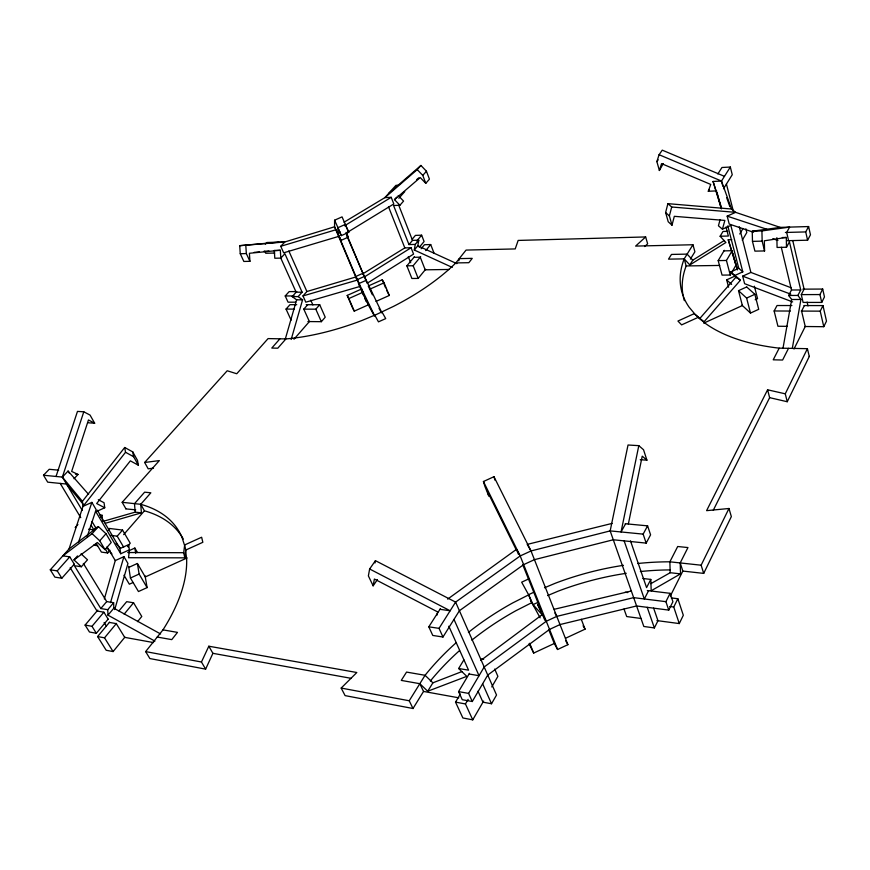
<?xml version="1.0" encoding="UTF-8"?>
<svg xmlns="http://www.w3.org/2000/svg" width="870" height="870" viewBox="0 0 870 870"><rect width="100%" height="100%" fill="white"/><g stroke="black" fill="none" stroke-linecap="round" stroke-linejoin="round"><path stroke-width="1.3" d="M346.119 232.366L348.283 237.173L341.073 240.37L337.821 233.16L337.951 228.168L341.312 235.629L348.75 232.312L342.062 216.88L334.591 220.197L334.569 226.787L357.102 280.173M128.292 547.284L128.575 544.663L119.962 548.568L120.734 553.755L129.391 549.829L128.575 544.663M129.391 549.829L128.553 557.713L184.799 557.844L185.778 550.047L184.668 544.946L183.7 552.711L184.799 557.844M452.237 267.394L414.283 250.027L415.251 244.405L418.796 240.185L412.521 240.37L408.965 244.579L393.577 205.537L399.917 205.244L403.571 201.1L398.166 195.511M414.283 250.027L417.817 245.808L418.796 240.185M792.331 348.196L800.922 299.487L797.888 295.441L788.622 295.474L791.493 290.004L781.293 247.254M783.033 348.022L791.689 299.497L788.622 295.474M478.021 691.193L482.959 702.188L491.528 703.743L496.531 695.01L455.608 602.105L375.438 560.671L369.63 568.991L368.38 575.896L373.121 585.836L377.417 579.594M375.013 562.977L375.438 560.671M373.121 585.836L374.394 579.029L437.697 611.947L436.86 615.297M458.805 260.848L459.262 258.618L472.247 258.357L468.832 262.696L455.815 262.925A145.486 63.249 -22.8 0 1 393.588 306.349L374.818 315.234M653.62 608.097L657.97 620.734L654.37 627.922L643.822 626.476L610.164 530.896L628.031 445.005L638.808 445.657L621.049 531.962L625.584 523.773M628.347 524.066L642.223 456.174L646.921 460.176L640.233 459.73M720.132 219.566L718.424 225.787L722.426 229.191L724.851 220.436L674.315 216.325L671.999 225.189L668.225 221.763L665.615 212.53L667.899 203.656L731.518 209.017L735.618 212.345L780.227 227.385L808.611 226.548L810.47 234.813L807.599 240.207L787.317 240.696M671.999 225.189L669.389 215.923L671.705 206.995L667.899 203.656M104.346 598.962L115.264 560.574L107.064 546.806M114.731 609.587L127.944 563.466L123.91 556.648L115.264 560.574M285.208 339.354L296.616 299.835L292.179 296.605L296.148 292.211L302.108 292.179L284.892 253.746L280.814 258.107L274.8 258.238L274.3 250.419L280.325 250.266L280.814 258.107M291.189 339.463L302.575 299.824L298.149 296.594L292.179 296.605M110.501 602.66L123.91 556.648M663.255 163.625L659.373 170.487L656.883 161.635L659.079 154.708L662.266 150.151L724.46 176.338M659.373 170.487L661.57 163.625L710.725 184.429L708.289 191.269L716.652 190.889M82.269 510.418L62.368 477.086L83.792 411.793L90.056 415.088L94.667 423.212L88.359 422.798M74.233 564.239L61.835 578.213L54.897 577.136L50.286 569.828L69.024 548.981L82.987 506.383L125.53 452.28L124.704 447.484L132.751 451.889L137.493 460.393L138.373 465.232L130.348 460.85L96.668 503.545L104.748 507.765L104.052 502.729L98.31 499.728M87.207 536.627L96.113 509.559L91.872 502.381L82.987 506.383L82.411 501.337L62.368 477.086L43.5 475.237L47.687 482.154L66.544 484.068L83.302 504.415M56.039 476.466L77.473 411.412L83.792 411.793M78.539 542.217L91.872 502.381M205.624 669.139L212.911 653.326L208.822 646.214L201.459 662.005L205.624 669.139L149.879 658.557L145.638 651.597L162.973 629.869A198.545 101.04 -33.5 0 0 186.637 559.018L185.549 550.144L202.84 542.293L201.633 537.236L184.451 545.044L181.917 537.105A198.142 100.855 -33.5 0 0 140.733 504.317L122.17 502.305L159.34 460.6L144.659 462.481L148.183 468.821L153.511 468.158M656.937 620.593L679.274 623.572L683.32 615.264L677.861 598.734L671.27 597.918M650.836 583.672L670.204 572.71L669.867 561.813L677.697 546.512L687.963 547.556L680.199 562.933L682.83 571.068L703.699 573.395L731.344 516.606L728.973 508.493L706.592 510.657L767.59 389.803L785.262 393.816L787.252 401.733L769.635 397.655L767.59 389.803M787.252 401.733L809.35 356.341M804.902 326.511L823.781 326.696L826.5 321.106L822.976 305.587L804.065 305.566M703.699 573.395L701.133 565.206L728.973 508.493M785.262 393.816L807.414 348.674L779.194 348.152A190.573 94.417 -12.1 0 1 705.233 323.303L698.218 317.332L681.623 324.88L677.937 321.052L694.445 313.559L689.04 307.088A190.943 94.591 -12.1 0 1 684.179 258.868L692.955 244.742L635.622 246.09L645.638 236.944L647.65 243.807L644.659 246.547M679.274 623.572L673.75 607.021L677.861 598.734M823.781 326.696L820.225 311.155L822.976 305.587M469.463 673.336L458.566 691.617L462.274 699.697L472.279 701.514L487.744 675.066L549.546 629.412L559.986 624.562L636.601 605.966L668.747 610.098L672.912 601.725L670.096 593.318L647.334 590.556M792.755 240.566L804.097 289.155L801.281 294.615L803.108 302.423L821.726 302.423L824.466 296.909L822.694 289.058L802.836 289.155M670.379 595.928L682.83 571.068M713.28 510.233L769.635 397.655M793.995 348.99L805.239 326.511L801.585 311.079L804.402 305.566M668.747 610.098L665.909 601.67L670.096 593.318M821.726 302.423L819.942 294.56L822.694 289.058M788.524 348.326L782.619 360.028L773.223 359.81L779.194 348.152M648.585 590.708L644.322 598.973L624.149 540.879M642.865 578.485L650.814 579.42L646.573 587.609L630.489 540.879M797.888 295.441L800.737 289.96L789.438 241.849L786.491 247.243L777.073 247.45L776.877 237.673M787.372 326.337L777.932 326.25L774.137 310.981L777.03 305.522L791.896 305.544M440.394 608.652L428.812 626.824L432.771 635.448L442.971 637.014L459.403 610.729L523.653 564.641L534.441 559.66L613.285 539.77L646.171 543.108L650.586 534.822L647.595 525.85L625.247 523.74M646.171 543.108L643.147 534.126L647.595 525.85M807.599 240.207L805.718 231.92L808.611 226.548M460.393 693.966L455.532 702.133L462.873 717.967L472.747 719.849L483.622 701.046M491.778 686.941L497.89 676.371L494.704 669.052M724.308 250.299L718.185 260.608L722.057 275.105L730.267 275.018L736.281 264.621M742.273 240.25L746.808 232.507L745.884 228.843M472.279 701.514L468.604 693.401L484.188 666.975L546.284 621.267L556.767 616.395L633.664 597.636L665.909 601.67M739.761 234.008L743.013 228.495M472.747 719.849L465.45 703.95L468.136 699.382M730.267 275.018L726.439 260.467L731.844 251.278M461.861 671.596L432.89 682.819L425.06 675.294L406.551 672.086L401.277 680.405L419.829 683.7L427.714 691.248L466.777 676.349L458.664 668.508L463.873 659.884M689.845 264.937L692.77 260.173L687.126 254.116L671.488 254.431L668.508 259.14L684.179 258.868L689.845 264.937L725.906 242.502L720.121 236.248L723.014 231.463L727.711 231.333M427.714 691.248L432.89 682.819M419.829 683.7L423.527 691.432L413 708.506L409.226 700.763L341.181 688.072L356.82 672.51L208.822 646.214M690.389 259.097L694.902 251.778L692.955 244.742M409.226 700.763L425.06 675.294A254.867 193.76 -19.9 0 1 456.087 642.799M723.481 188.768L732.257 174.718L730.332 167.04L721.959 167.497L717.859 173.946M442.971 637.014L439.035 628.357L455.608 602.105L520.184 555.963L531.015 550.96L610.164 530.896L643.147 534.126M722.818 186.202L721.491 181.047L730.332 167.04M708.289 191.269L709.485 189.388M656.883 161.635L658.155 159.819M82.411 501.337L124.704 447.484M455.815 262.925L466.059 250.081L515.214 248.929L518.161 240.424L645.638 236.944M109.566 622.191L97.592 636.557L106.183 650.271L113.1 651.576L124.91 637.134M137.558 621.648L141.777 616.482L133.567 602.779L126.683 601.67L118.972 610.903M414.414 256.791L406.866 265.839L411.901 278.487L418.176 278.411L425.626 269.298M97.592 636.557L104.52 637.83L116.482 623.399M124.171 614.122L133.567 602.779M406.866 265.839L413.152 265.741L420.678 256.661M425.702 250.603L430.715 244.557L434.108 253.355M419.242 247.341L424.092 241.534L421.635 235.194L415.425 235.389L412.162 239.239M421.123 248.744L424.484 244.72L430.715 244.557M154.903 641.125L107.989 615.166L113.84 608.184L113.622 602.703L106.706 601.583L83.357 563.434M97.799 610.087L85.097 625.084L89.458 632.011L96.342 633.262L108.119 619.19M107.989 615.166L107.739 609.707L113.622 602.703M85.097 625.084L91.992 626.313L103.834 612.252M416.752 240.99L421.635 235.194M81.062 553.82L87.5 559.791L81.378 566.751L74.396 565.728L100.811 608.543L106.706 601.583M127.585 546.295L130.228 543.239L122.54 530.069L109.479 528.46M307.882 321.552L321.367 321.683L325.228 317.202L319.703 304.728L306.196 304.707M96.168 543.369L101.409 552.102L107.673 552.961L109.99 550.308M123.638 534.648L144.42 510.81L140.733 504.317L150.847 492.801L144.627 492.17L134.502 503.643L135.165 512.147L102.932 521.413M293.962 339.256L309.394 321.563L303.804 309.144L307.719 304.717M81.378 566.751L73.983 559.899L97.407 542.532L105.009 549.612L111.219 542.521L105.999 533.712L98.408 526.611L69.024 548.981M399.917 205.244L394.48 199.643L420.232 177.567L425.778 183.331L429.432 179.155L426.452 171.227L420.917 165.452L388.585 193.51M110.653 535.344L117.2 536.17L122.54 530.069M303.63 309.144L315.81 309.187L319.703 304.728M700.089 318.17L736.368 276.682L740.381 280.281L703.884 321.954L694.227 313.657L703.884 321.954M381.952 311.928L385.714 318.594L378.472 321.856L374.763 315.147L362.768 320.16A145.736 63.347 -22.8 0 1 285.925 338.919L277.78 348.207L271.777 348.065L279.944 338.811M125.748 508.885L135.731 509.842M108.087 530.526L109.87 528.503M105.009 549.612L99.745 540.803L105.999 533.712M425.778 183.331L422.776 175.392L426.452 171.227M398.873 198.262L404.757 191.617M73.983 559.899L77.506 555.941M394.48 199.643L396.687 197.164M50.286 569.828L57.235 570.872L69.72 556.909M88.555 529.221L93.906 529.895L96.233 527.285M302.988 295.92L306.903 291.526L355.765 276.997L360.137 286.404L305.794 302.184L302.988 295.92L357.45 280.042M74.287 564.173L69.774 556.843L62.836 555.865L92.1 533.669L98.408 526.611M344.009 222.242L384.888 197.631L417.219 169.606L420.917 165.452M100.246 517.258L102.062 515.247L99.55 514.953M298.149 296.594L302.108 292.179M144.659 462.481L227.2 370.761L236.738 373.752L268.08 338.593L285.925 338.919M291.124 320.16L286.045 309.078L289.993 304.685L296.746 304.696M75.168 527.546L77.898 524.545M295.659 302.184L288.057 302.184L285.219 295.963L289.166 291.613L296.768 291.58M74.015 478.739L78.028 474.454L71.655 471.42L88.457 419.971L94.667 423.212M62.368 477.086L68.078 471.061L88.566 494.323M280.749 246.286L284.827 241.969L334.569 226.787L338.995 236.303L283.674 252.822L280.749 246.286L336.201 229.669M43.5 475.237L49.22 469.289L58.649 470.181M265.274 244.209L266.916 242.502L284.827 241.969L239.718 245.677L240.25 253.725L243.85 261.446L249.929 261.326L249.407 253.279L280.325 250.266M416.708 179.601L418.764 177.828M480.74 660.493L542.499 614.427L546.284 621.267M447.648 599.125L516.454 549.361L520.184 555.963L557.572 649.498L567.903 644.681L531.015 550.96L493.975 476.695L483.437 481.512L484.786 486.102L488.809 496.096L487.494 491.594L516.378 550.134M364.497 276.888L411.064 247.754L413.576 254.116L367.162 283.261L346.597 235.215M692.77 260.173L724.264 240.511M362.779 273.865L404.822 247.906L411.064 247.754M346.184 233.106L393.816 203.961L391.206 197.316L384.888 197.631L395.915 185.364L398.427 185.223M344.542 225.776L391.206 197.316M680.199 562.933L680.525 573.874L651.184 590.763L650.814 579.42M529.014 578.778L521.663 582.182L528.655 594.852L512.626 602.964A254.867 193.76 -19.9 0 0 468.43 632.403M529.058 643.713L533.701 653.065L554.484 643.398M565.5 638.275L585.064 629.162L581.28 619.266M534.071 592.133L528.568 594.688L533.049 604.639L542.314 614.927L537.627 604.519L541.368 611.251L522.729 564.663M533.049 604.639L538.552 602.083M128.793 567.381L137.384 563.477L145.279 576.951L187.104 557.931M746.678 286.959L738.5 290.667L742.393 305.555L703.71 323.151M145.094 575.809L147.095 587.609L138.46 591.535L130.435 578.006L139.124 574.048L137.416 563.651M738.63 290.787L746.612 298.073L754.877 294.31L758.705 309.328L750.495 313.069L741.947 305.142M133.045 582.519L129.347 584.205L123.997 575.233M755.203 299.726L757.553 298.66L754.388 286.208M730.561 272.016L738.75 268.297L742.795 271.864L734.563 275.594L730.561 272.016L736.368 276.682M128.814 550.786L134.85 548.046L137.449 552.493M728.603 287.22L726.646 279.857L734.704 276.203L736.727 278.019M792.646 301.933L744.611 283.696L742.665 276.16L750.886 272.43L791.124 287.763M753.583 232.268L729.234 224.068L727.179 216.141L735.618 212.345L671.705 206.995M104.748 507.765L95.907 511.745L120.734 553.755M722.426 229.191L730.833 225.395L742.795 271.864M361.713 288.949L347.206 295.43L352.6 307.98L354.264 311.145L368.749 304.663M375.992 301.411L389.281 295.474L384.072 282.804L382.267 279.759L368.967 285.697M341.073 240.37L339.42 237.445L355.873 276.442L362.931 273.289L381.669 312.363M355.873 276.442L357.581 279.498L364.66 276.334M374.524 315.56L359.06 283.5L366.107 280.347M347.206 295.43L348.859 298.551L363.432 292.037M369.5 289.329L384.072 282.804M341.312 235.629L337.962 227.679L345.433 224.362M337.821 233.16L340.224 232.094M544.522 587.761L555.223 583.27A255.432 194.26 -19.9 0 1 623.431 565.337M547.611 595.591L558.268 591.111A254.29 194.695 -19.8 0 1 626.237 573.319M105.335 523.283L141.397 512.843L140.733 504.317M612.11 523.403L527.22 544.403L531.015 550.96M554.223 609.294L631.424 590.969M786.491 247.243L786.295 237.434L764.338 240.794L764.567 250.941L754.921 251.136L752.474 241.371L752.245 231.213L780.227 227.385M752.245 231.213L761.924 230.931L789.623 227.103L786.665 232.442L788.601 240.675M254.094 252.387L259.488 251.865M263.534 251.463L268.917 250.941M239.718 245.677L278.824 242.143M721.132 208.082L713.063 181.46L721.491 181.047L731.518 209.017M785.382 232.475L805.718 231.92M408.965 244.579L415.251 244.405M720.121 236.248L728.364 236.031L726.026 226.994M782.26 237.532L786.295 237.434M737.368 269.928L728.223 239.739L731.768 239.652M240.25 253.725L246.34 253.583L249.929 261.326M274.713 253.039L265.763 253.257L264.774 251.093M752.474 241.371L762.153 241.131L764.567 250.941M413.989 257.313L420.253 257.183L425.191 269.82L448.985 269.461M723.971 250.875L732.181 250.701M718.185 260.608L726.439 260.467M684.179 258.868L686.169 265.937L719.718 265.448M791.493 290.004L800.737 289.96M285.219 295.963L294.103 295.941M801.346 294.615L819.942 294.56M296.616 299.835L302.575 299.824M791.689 299.497L800.922 299.487M286.045 309.078L294.169 309.111M774.137 310.981L790.406 311.047M801.248 311.079L820.225 311.155M127.738 552.526L183.7 552.711M75.494 474.215L78.028 474.454M701.133 565.206L669.867 561.813A255.432 194.26 -19.9 0 0 637.623 563.521M135.165 512.147L141.397 512.843M670.204 572.71L680.525 573.874M625.149 592.231L627.781 592.557M669.78 606.52L673.75 607.021M93.634 545.175L97.549 545.697M641.157 618.483L626.704 616.558L624.007 609.054M439.97 609.315L450.138 610.762L369.63 568.991M428.812 626.824L439.035 628.357M481.208 658.938L483.655 659.34M100.811 608.543L107.739 609.707M458.664 668.508L468.571 670.172L448.833 626.215M469.071 674.011L479.044 675.696L453.988 619.396M162.973 629.869L177.48 632.381L171.771 639.624L157.242 637.047M109.37 622.42L116.286 623.627L124.715 637.362L153.544 642.582M458.566 691.617L468.604 693.401M212.911 653.326L351.339 678.372M423.527 691.432L458.784 697.816M455.532 702.133L465.45 703.95M145.638 651.597L201.459 662.005M413.239 708.55L345.096 695.619L341.181 688.072M727.179 216.141L766.981 229.31M772.799 238.739L777.921 240.468M742.665 276.16L790.786 294.169M659.079 154.708L721.491 181.047M417.817 245.808L456.891 263.653M125.53 452.28L133.61 456.706L138.373 465.232M113.84 608.184L160.613 633.969M734.563 275.594L740.381 280.281M638.808 445.657L643.539 449.746L646.921 460.176M665.615 212.53L669.389 215.923M746.808 287.067L754.877 294.31M726.646 279.857L731.637 284.414M92.1 533.669L99.745 540.803M417.219 169.606L422.776 175.392M116.08 543.271L120.484 548.383M106.977 547.806L111.936 553.951M57.235 570.872L61.835 578.213M91.992 626.313L96.342 633.262M104.52 637.83L113.1 651.576M70.187 567.729L97.005 611.023L103.889 612.186L108.163 619.135M104.117 622.507L106.238 625.921M60.215 483.426L80.769 517.683M92.035 521.576L96.135 528.46M91.165 525.317L93.906 529.895M105.063 548.578L107.673 552.961M68.078 471.061L69.448 473.389M97.32 510.179L119.962 548.568M389.281 295.474L386.519 290.08M583.085 625.791L585.064 629.162M117.2 536.17L123.649 547.154M139.124 574.048L147.095 587.609M348.283 237.173L346.597 234.258L362.931 273.289M122.17 502.305L125.878 508.732M554.842 613.002L556.767 616.395M368.26 286.023L372.403 294.843M379.037 308.404L381.538 312.852M565.663 640.701L567.903 644.681M360.137 286.404L358.44 283.337L363.54 295.419M365.074 299.041L366.553 301.738L361.246 289.155L368.282 304.87L374.426 316.038M530.45 600.213L540.139 617.809M557.572 649.498L554.266 643.495L548.861 629.967M483.437 481.512L520.184 555.963M345.401 224.862L348.75 232.312M334.591 220.197L337.962 227.679M280.564 257.596L296.148 292.211M482.643 683.787L491.528 703.743M315.81 309.187L321.367 321.683M288.829 250.951L306.903 291.526M310.764 300.172L312.885 304.935M348.859 298.551L354.264 311.145M382.267 279.759L385.573 287.785M529.656 643.267L533.701 653.065M528.655 594.852L531.798 602.66L515.834 610.751A253.725 194.206 -19.8 0 0 471.844 640.146M516.454 549.361L518.433 554.299M542.499 614.427L544.827 620.234M413.152 265.741L418.176 278.411M388.498 206.745L404.822 247.906M408.291 256.683L410.694 262.729M398.721 205.168L412.521 240.37M357.581 279.498L359.06 283.5M726.678 197.729L729.876 206.69M647.215 607.325L654.37 627.922M713.063 181.46L721.524 207.778M728.223 239.739L737.434 268.786M493.975 476.695L494.932 480.164M716.978 192.172L721.339 208.941M732.801 253.116L735.944 265.209M746.612 298.073L750.495 313.069M727.777 225.874L738.75 268.297M739.282 226.798L750.886 272.43M726.428 184.048L733.377 211.334M807.414 348.674L809.274 356.493M807.11 302.075L808.002 305.935M132.751 451.889L133.61 456.706M134.85 548.046L135.709 553.244M128.619 566.25L130.435 578.006M102.062 515.247L102.464 520.26M245.808 245.503L246.34 253.583M761.924 230.931L762.153 241.131M430.346 681.003A253.725 194.206 -19.8 0 1 459.567 650.543M640.385 571.536A254.29 194.695 -19.8 0 1 669.965 569.915M144.42 510.81A197.49 101.322 -33.6 0 1 183.309 539.063M684.364 300.65A190.334 95.058 -12 0 1 683.407 297.062M683.146 295.865A190.334 95.058 -12 0 1 686.169 265.937"/></g></svg>
